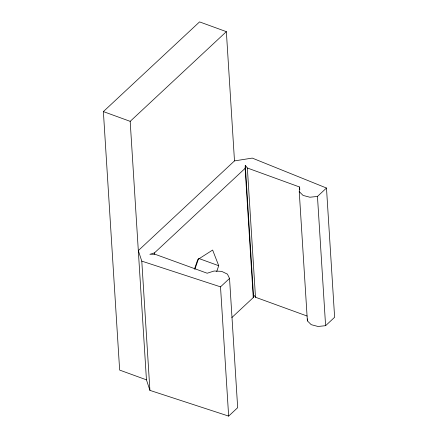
<?xml version="1.0" encoding="UTF-8"?>
<svg xmlns="http://www.w3.org/2000/svg" width="438" height="438" viewBox="0 0 438 438"><rect width="100%" height="100%" fill="white"/><g stroke="black" fill="none" stroke-linecap="round" stroke-linejoin="round"><path stroke-width="0.66" d="M231.839 317.577L253.252 297.605L245.121 168.356L245.296 165.307L247.361 168.006L299.625 187.021L299.795 189.742M253.252 297.605L253.427 294.555L245.296 165.307M245.121 168.356L154.483 252.885L149.851 254.314L154.921 254.215L207.179 273.23L214.1 271.018L221.661 271.352L227.426 274.122L229.534 278.442L237.67 407.69L228.647 416.1L149.916 390.373L141.786 261.125L138.315 250.591L234.489 160.899L252.266 158.096L326.485 188.028L334.621 317.276L325.598 325.686L318.01 326.474L311.204 324.673L307.372 320.862L299.242 191.614L299.625 187.021M307.372 320.862L307.536 318.891M194.625 268.614L197.773 259.57L212.638 250.049L218.726 265.729L216.706 271.544M194.806 269.397L198.628 258.415M149.916 390.373L146.445 379.839L119.645 370.083L103.379 111.591L199.558 21.9L226.358 31.651L234.489 160.899M146.445 379.839L130.179 121.348L226.358 31.651M228.647 416.1L220.517 286.852L229.534 278.442M299.242 191.614L303.074 195.425L309.88 197.226L317.468 196.438L326.485 188.028M141.786 261.125L220.517 286.852M103.379 111.591L130.179 121.348M199.257 258.639L218.726 265.729M253.427 294.555L255.496 297.249L307.12 316.039M317.468 196.438L325.598 325.686M247.361 168.006L255.496 297.249M154.483 252.885L154.57 254.248"/></g></svg>
